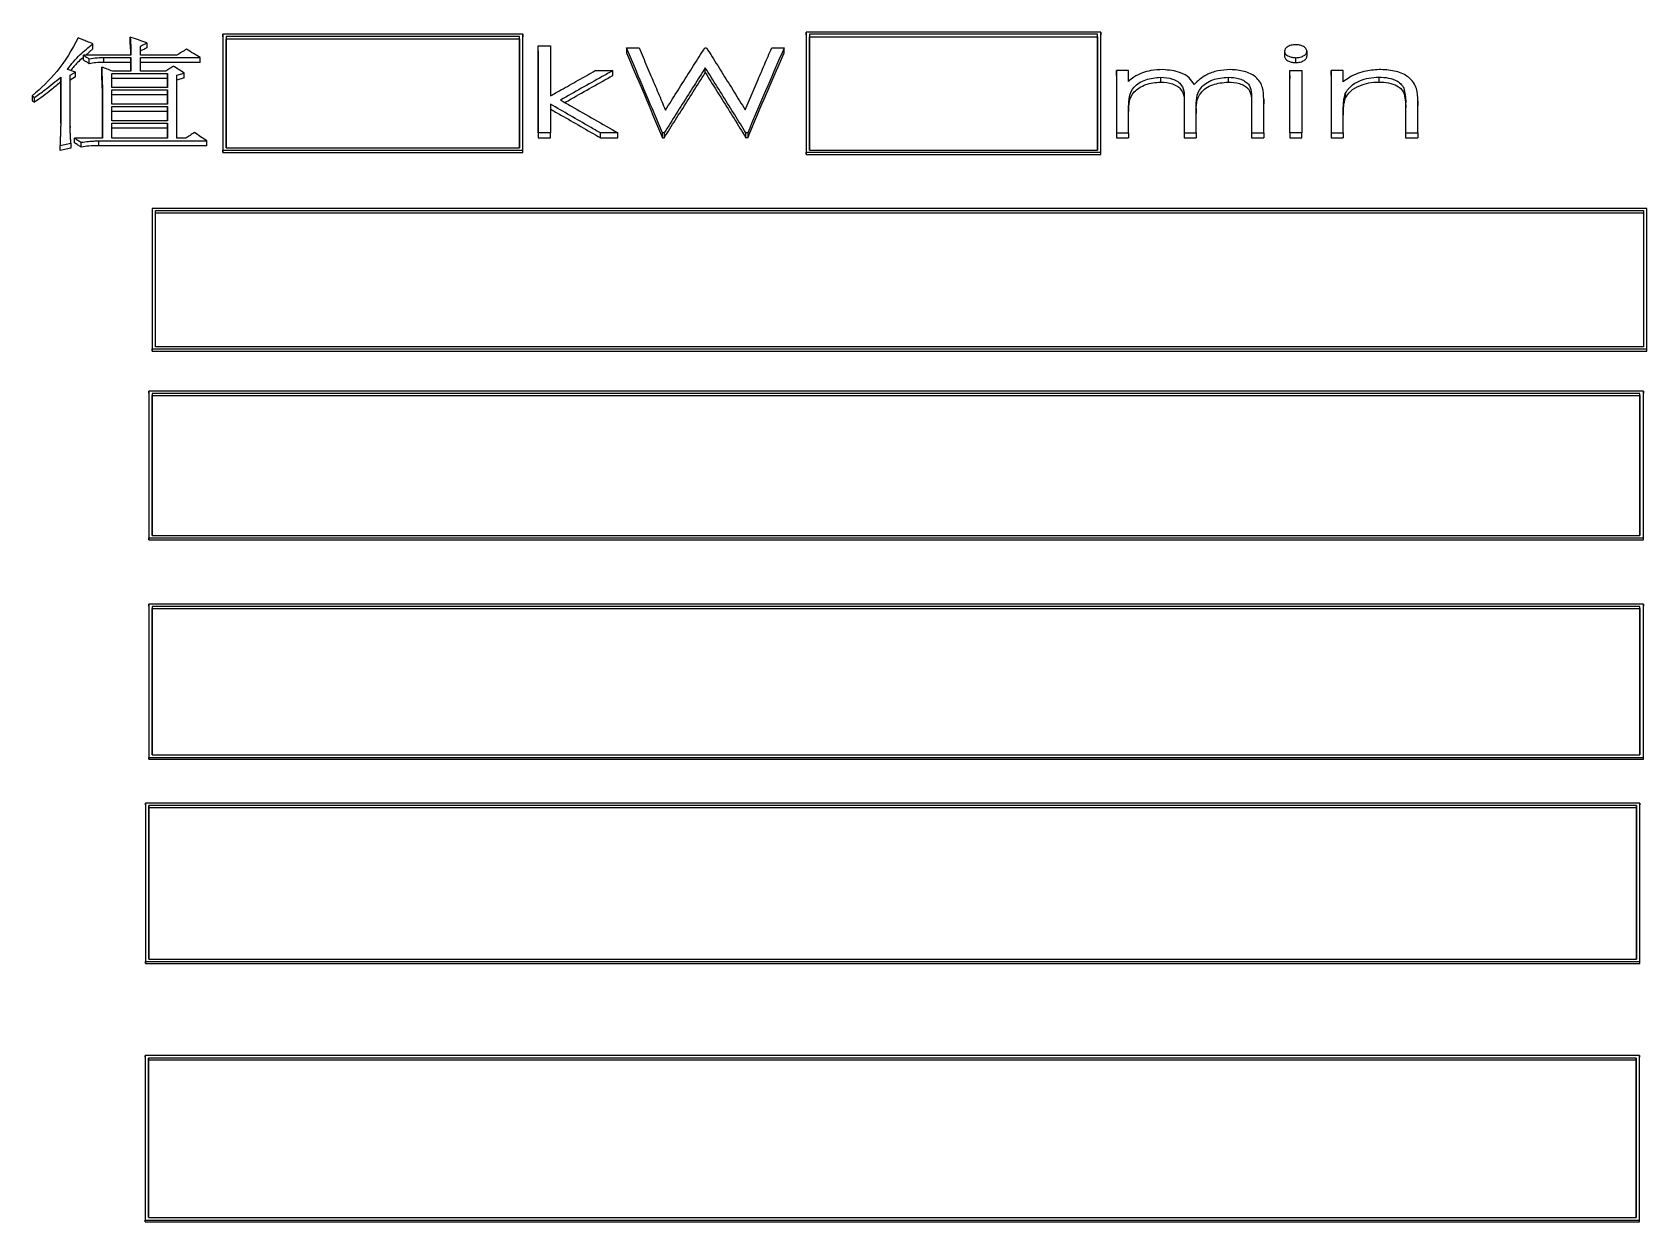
# Model space of a CAD drawing. Header units: millimetres. Extents: x 2085 to 4229, y 754 to 2271.
# Drawn here: x 2603.17 to 2627.08, y 2078.25 to 2095.87 of the extents above; entities that cross this region are included whole.
import ezdxf

# ---------------------------------------------------------------- set-up
doc = ezdxf.new("R2010")
doc.units = ezdxf.units.MM

msp = doc.modelspace()

# ---------------------------------------------------------------- linework, layer by layer
at = {"color": 7, "linetype": 'Continuous', "lineweight": 25}
for p, q in [((2604.616, 2095.729), (2604.616, 2095.802)), ((2605.99, 2095.805), (2605.99, 2095.842)), ((2605.99, 2095.842), (2605.99, 2094.127)), ((2610.431, 2095.842), (2605.99, 2095.842)), ((2605.99, 2095.805), (2605.99, 2094.091)), ((2610.381, 2095.811), (2606.04, 2095.811)), ((2606.04, 2095.811), (2606.04, 2094.159)), ((2610.381, 2094.159), (2610.381, 2095.811)), ((2610.381, 2095.774), (2610.381, 2095.811)), ((2610.431, 2094.127), (2610.431, 2095.842)), ((2610.431, 2095.842), (2610.431, 2095.805)), ((2610.431, 2094.091), (2610.431, 2095.805)), ((2614.627, 2095.836), (2614.627, 2095.873)), ((2614.627, 2095.873), (2614.627, 2094.095)), ((2618.99, 2095.872), (2614.627, 2095.873)), ((2614.627, 2095.836), (2614.627, 2094.059)), ((2618.94, 2095.842), (2614.677, 2095.842)), ((2614.677, 2095.842), (2614.677, 2094.127)), ((2614.677, 2094.127), (2614.677, 2095.805)), ((2614.677, 2095.805), (2618.94, 2095.805)), ((2618.94, 2094.127), (2618.94, 2095.842)), ((2618.94, 2095.805), (2618.94, 2095.842)), ((2618.94, 2095.805), (2618.94, 2094.127)), ((2618.99, 2094.095), (2618.99, 2095.872)), ((2618.99, 2095.872), (2618.99, 2095.836)), ((2618.99, 2094.059), (2618.99, 2095.836)), ((2604.065, 2095.629), (2603.958, 2095.533)), ((2604.065, 2095.629), (2604.065, 2095.701)), ((2604.768, 2095.533), (2604.768, 2095.668)), ((2604.865, 2095.715), (2604.865, 2095.642)), ((2606.04, 2094.159), (2606.04, 2095.774)), ((2606.04, 2095.774), (2610.381, 2095.774)), ((2610.381, 2095.774), (2610.381, 2094.159)), ((2610.659, 2094.38), (2610.659, 2095.672)), ((2610.659, 2095.599), (2610.659, 2095.672)), ((2610.659, 2095.672), (2610.839, 2095.672)), ((2610.659, 2095.599), (2610.659, 2094.309)), ((2610.839, 2095.672), (2610.839, 2094.929)), ((2611.967, 2095.64), (2611.967, 2095.567)), ((2611.967, 2095.64), (2612.152, 2095.64)), ((2613.126, 2095.64), (2613.152, 2095.64)), ((2614.117, 2095.64), (2614.3, 2095.64)), ((2614.3, 2095.567), (2614.3, 2095.64)), ((2621.711, 2095.591), (2621.711, 2095.519)), ((2622.044, 2095.591), (2622.044, 2095.519)), ((2604.627, 2095.533), (2603.924, 2095.533)), ((2603.924, 2095.46), (2603.924, 2095.533)), ((2604.011, 2095.407), (2604.011, 2095.479)), ((2604.195, 2095.285), (2604.195, 2095.357)), ((2604.227, 2095.499), (2604.627, 2095.499)), ((2604.227, 2095.427), (2604.227, 2095.499)), ((2604.627, 2095.427), (2604.227, 2095.427)), ((2604.627, 2095.499), (2604.627, 2095.296)), ((2604.627, 2095.427), (2604.627, 2095.499)), ((2604.627, 2095.296), (2604.627, 2095.427)), ((2605.309, 2095.533), (2604.768, 2095.533)), ((2604.768, 2095.499), (2605.655, 2095.499)), ((2604.768, 2095.296), (2604.768, 2095.499)), ((2605.655, 2095.427), (2604.768, 2095.427)), ((2605.655, 2095.427), (2605.655, 2095.499)), ((2613.134, 2095.274), (2613.134, 2095.346)), ((2621.876, 2095.496), (2621.876, 2095.424)), ((2603.589, 2095.208), (2603.589, 2094.525)), ((2603.589, 2095.136), (2603.589, 2095.208)), ((2603.589, 2094.525), (2603.589, 2095.136)), ((2603.729, 2095.235), (2603.805, 2095.283)), ((2603.729, 2094.552), (2603.729, 2095.235)), ((2603.805, 2095.211), (2603.729, 2095.163)), ((2603.805, 2095.211), (2603.805, 2095.283)), ((2604.205, 2095.072), (2604.205, 2094.304)), ((2604.205, 2095), (2604.205, 2095.072)), ((2604.346, 2095.262), (2605.168, 2095.262)), ((2604.346, 2095.052), (2604.346, 2095.262)), ((2605.168, 2095.19), (2604.346, 2095.19)), ((2604.627, 2095.296), (2604.357, 2095.296)), ((2605.146, 2095.296), (2604.768, 2095.296)), ((2605.168, 2095.262), (2605.168, 2095.052)), ((2605.168, 2095.19), (2605.168, 2095.262)), ((2605.168, 2095.052), (2605.168, 2095.19)), ((2605.309, 2094.304), (2605.309, 2095.235)), ((2605.417, 2095.197), (2605.309, 2095.163)), ((2605.417, 2095.197), (2605.417, 2095.269)), ((2611.504, 2095.304), (2611.762, 2095.304)), ((2611.762, 2095.232), (2611.762, 2095.304)), ((2619.223, 2095.304), (2619.223, 2094.38)), ((2619.223, 2095.231), (2619.223, 2095.304)), ((2619.403, 2095.304), (2619.223, 2095.304)), ((2619.223, 2095.231), (2619.223, 2094.309)), ((2619.403, 2095.144), (2619.403, 2095.304)), ((2619.876, 2095.207), (2619.876, 2095.135)), ((2620.877, 2095.207), (2620.877, 2095.135)), ((2621.788, 2094.38), (2621.788, 2095.304)), ((2621.788, 2095.231), (2621.788, 2095.304)), ((2621.788, 2095.304), (2621.967, 2095.304)), ((2621.788, 2095.231), (2621.788, 2095.19)), ((2621.967, 2095.304), (2621.967, 2094.38)), ((2622.403, 2095.304), (2622.403, 2094.38)), ((2622.403, 2095.231), (2622.403, 2095.304)), ((2622.582, 2095.304), (2622.403, 2095.304)), ((2622.403, 2095.231), (2622.403, 2094.309)), ((2622.582, 2095.138), (2622.582, 2095.304)), ((2623.107, 2095.207), (2623.107, 2095.135)), ((2603.167, 2094.929), (2603.199, 2094.908)), ((2603.167, 2094.929), (2603.167, 2094.857)), ((2603.167, 2094.857), (2603.199, 2094.837)), ((2603.199, 2094.837), (2603.199, 2094.908)), ((2604.205, 2094.304), (2604.205, 2095)), ((2605.168, 2095.052), (2604.346, 2095.052)), ((2604.346, 2095.018), (2605.168, 2095.018)), ((2604.346, 2094.806), (2604.346, 2095.018)), ((2605.168, 2094.946), (2604.346, 2094.946)), ((2605.168, 2095.018), (2605.168, 2094.806)), ((2605.168, 2094.946), (2605.168, 2095.018)), ((2605.168, 2094.806), (2605.168, 2094.946)), ((2620.223, 2094.852), (2620.223, 2094.38)), ((2620.223, 2094.852), (2620.223, 2094.78)), ((2621.223, 2094.883), (2621.223, 2094.38)), ((2621.223, 2094.883), (2621.223, 2094.811)), ((2621.403, 2094.38), (2621.403, 2094.882)), ((2621.403, 2094.882), (2621.403, 2094.811)), ((2622.61, 2094.964), (2622.61, 2094.892)), ((2623.484, 2095.026), (2623.484, 2094.954)), ((2623.685, 2094.79), (2623.685, 2094.862)), ((2623.685, 2094.38), (2623.685, 2094.854)), ((2623.685, 2094.854), (2623.685, 2094.782)), ((2605.168, 2094.806), (2604.346, 2094.806)), ((2604.346, 2094.772), (2605.168, 2094.772)), ((2604.346, 2094.559), (2604.346, 2094.772)), ((2605.168, 2094.7), (2604.346, 2094.7)), ((2605.168, 2094.772), (2605.168, 2094.559)), ((2605.168, 2094.7), (2605.168, 2094.772)), ((2605.168, 2094.559), (2605.168, 2094.7)), ((2610.839, 2094.808), (2610.839, 2094.38)), ((2619.403, 2094.38), (2619.403, 2094.771)), ((2619.403, 2094.771), (2619.403, 2094.699)), ((2620.223, 2094.78), (2620.223, 2094.309)), ((2620.403, 2094.38), (2620.403, 2094.741)), ((2620.403, 2094.741), (2620.403, 2094.67)), ((2621.223, 2094.811), (2621.223, 2094.309)), ((2622.582, 2094.725), (2622.582, 2094.653)), ((2622.582, 2094.38), (2622.582, 2094.716)), ((2622.582, 2094.716), (2622.582, 2094.644)), ((2623.505, 2094.816), (2623.505, 2094.38)), ((2623.505, 2094.816), (2623.505, 2094.745)), ((2623.505, 2094.745), (2623.505, 2094.309)), ((2603.729, 2094.481), (2603.729, 2094.461)), ((2605.168, 2094.559), (2604.346, 2094.559)), ((2604.346, 2094.525), (2605.168, 2094.525)), ((2604.346, 2094.304), (2604.346, 2094.525)), ((2605.168, 2094.453), (2604.346, 2094.453)), ((2605.168, 2094.525), (2605.168, 2094.304)), ((2605.168, 2094.453), (2605.168, 2094.525)), ((2605.168, 2094.304), (2605.168, 2094.453)), ((2610.659, 2094.38), (2610.659, 2094.309)), ((2610.839, 2094.38), (2610.659, 2094.38)), ((2610.839, 2094.309), (2610.839, 2094.38)), ((2611.581, 2094.309), (2611.581, 2094.38)), ((2611.839, 2094.38), (2611.581, 2094.38)), ((2611.839, 2094.309), (2611.839, 2094.38)), ((2612.499, 2094.309), (2612.499, 2094.38)), ((2612.525, 2094.38), (2612.499, 2094.38)), ((2612.525, 2094.38), (2612.525, 2094.309)), ((2613.735, 2094.309), (2613.735, 2094.38)), ((2613.761, 2094.38), (2613.735, 2094.38)), ((2613.761, 2094.38), (2613.761, 2094.309)), ((2619.223, 2094.38), (2619.223, 2094.309)), ((2619.223, 2094.38), (2619.403, 2094.38)), ((2619.403, 2094.38), (2619.403, 2094.309)), ((2620.223, 2094.38), (2620.223, 2094.309)), ((2620.223, 2094.38), (2620.403, 2094.38)), ((2620.403, 2094.38), (2620.403, 2094.309)), ((2621.223, 2094.38), (2621.223, 2094.309)), ((2621.223, 2094.38), (2621.403, 2094.38)), ((2621.403, 2094.38), (2621.403, 2094.309)), ((2621.788, 2094.38), (2621.788, 2094.309)), ((2621.967, 2094.38), (2621.788, 2094.38)), ((2621.788, 2094.357), (2621.788, 2094.309)), ((2621.967, 2094.309), (2621.967, 2094.38)), ((2622.403, 2094.38), (2622.403, 2094.309)), ((2622.403, 2094.38), (2622.582, 2094.38)), ((2622.582, 2094.38), (2622.582, 2094.309)), ((2623.505, 2094.38), (2623.505, 2094.309)), ((2623.505, 2094.38), (2623.685, 2094.38)), ((2623.685, 2094.38), (2623.685, 2094.309)), ((2603.578, 2094.193), (2603.74, 2094.228)), ((2603.578, 2094.123), (2603.578, 2094.193)), ((2603.74, 2094.157), (2603.578, 2094.123)), ((2603.74, 2094.228), (2603.74, 2094.157)), ((2604.205, 2094.304), (2603.794, 2094.304)), ((2603.794, 2094.233), (2603.794, 2094.304)), ((2603.892, 2094.171), (2603.892, 2094.242)), ((2604.151, 2094.192), (2604.151, 2094.263)), ((2605.752, 2094.192), (2604.151, 2094.192)), ((2605.168, 2094.304), (2604.346, 2094.304)), ((2605.439, 2094.304), (2605.309, 2094.304)), ((2605.752, 2094.192), (2605.752, 2094.263)), ((2605.99, 2094.091), (2605.99, 2094.127)), ((2605.99, 2094.127), (2610.431, 2094.127)), ((2606.04, 2094.159), (2610.381, 2094.159)), ((2610.431, 2094.091), (2610.431, 2094.127)), ((2610.659, 2094.309), (2610.839, 2094.309)), ((2611.581, 2094.309), (2611.839, 2094.309)), ((2612.499, 2094.309), (2612.525, 2094.309)), ((2613.761, 2094.309), (2613.735, 2094.309)), ((2614.677, 2094.127), (2618.94, 2094.127)), ((2619.223, 2094.309), (2619.403, 2094.309)), ((2620.223, 2094.309), (2620.403, 2094.309)), ((2621.223, 2094.309), (2621.403, 2094.309)), ((2621.788, 2094.309), (2621.967, 2094.309)), ((2622.403, 2094.309), (2622.582, 2094.309)), ((2623.505, 2094.309), (2623.685, 2094.309)), ((2605.99, 2094.091), (2610.431, 2094.091)), ((2614.627, 2094.059), (2614.627, 2094.095)), ((2614.627, 2094.095), (2618.99, 2094.095)), ((2614.627, 2094.059), (2618.99, 2094.059)), ((2618.99, 2094.059), (2618.99, 2094.095)), ((2604.942, 2093.263), (2604.942, 2093.228)), ((2627.075, 2093.263), (2604.942, 2093.263)), ((2604.992, 2093.231), (2627.025, 2093.231)), ((2604.992, 2093.196), (2627.025, 2093.196)), ((2627.025, 2093.231), (2627.025, 2093.196)), ((2627.075, 2093.228), (2627.075, 2093.263)), ((2627.075, 2091.146), (2627.075, 2093.228)), ((2604.942, 2092.188), (2604.942, 2091.53)), ((2604.942, 2091.435), (2604.942, 2091.147)), ((2604.942, 2091.147), (2604.942, 2091.18)), ((2604.942, 2091.18), (2627.075, 2091.18)), ((2604.942, 2091.147), (2627.075, 2091.146)), ((2627.025, 2091.214), (2604.992, 2091.214)), ((2627.075, 2091.146), (2627.075, 2091.18)), ((2604.892, 2090.523), (2604.892, 2090.556)), ((2627.025, 2090.556), (2604.892, 2090.556)), ((2627.025, 2090.556), (2627.025, 2090.523)), ((2626.975, 2090.522), (2604.942, 2090.522)), ((2604.942, 2090.522), (2604.942, 2090.489)), ((2604.942, 2090.489), (2626.975, 2090.489)), ((2626.975, 2090.489), (2626.975, 2090.522)), ((2627.025, 2088.351), (2627.025, 2090.523)), ((2604.892, 2088.652), (2604.892, 2088.351)), ((2604.892, 2088.351), (2604.892, 2088.382)), ((2604.892, 2088.382), (2627.025, 2088.382)), ((2604.942, 2088.417), (2626.975, 2088.417)), ((2627.025, 2088.351), (2627.025, 2088.382)), ((2604.892, 2088.351), (2627.025, 2088.351)), ((2627.025, 2087.398), (2604.892, 2087.398)), ((2604.892, 2087.367), (2604.892, 2087.398)), ((2626.975, 2087.362), (2604.942, 2087.363)), ((2604.942, 2087.363), (2604.942, 2087.332)), ((2604.942, 2087.332), (2626.975, 2087.332)), ((2626.975, 2087.332), (2626.975, 2087.362)), ((2627.025, 2087.398), (2627.025, 2087.367)), ((2627.025, 2085.1), (2627.025, 2087.367)), ((2604.892, 2085.413), (2604.892, 2085.1)), ((2604.892, 2085.129), (2627.025, 2085.129)), ((2604.892, 2085.1), (2604.892, 2085.129)), ((2604.892, 2085.1), (2627.025, 2085.1)), ((2604.942, 2085.166), (2626.975, 2085.166)), ((2627.025, 2085.1), (2627.025, 2085.129)), ((2626.975, 2084.452), (2604.842, 2084.452)), ((2604.842, 2084.423), (2604.842, 2084.452)), ((2604.842, 2084.423), (2604.842, 2082.076)), ((2626.925, 2084.415), (2604.892, 2084.415)), ((2604.892, 2084.386), (2604.892, 2084.415)), ((2604.892, 2084.386), (2626.925, 2084.386)), ((2626.925, 2084.415), (2626.925, 2084.386)), ((2626.975, 2084.452), (2626.975, 2084.423)), ((2626.975, 2082.685), (2626.975, 2084.423)), ((2626.975, 2082.076), (2626.975, 2082.496)), ((2604.842, 2082.103), (2626.975, 2082.103)), ((2604.842, 2082.076), (2604.842, 2082.103)), ((2604.842, 2082.076), (2626.975, 2082.076)), ((2604.892, 2082.141), (2626.925, 2082.141)), ((2626.975, 2082.076), (2626.975, 2082.103)), ((2626.97, 2080.712), (2604.837, 2080.712)), ((2604.837, 2080.686), (2604.837, 2080.712)), ((2604.837, 2080.686), (2604.837, 2078.248)), ((2626.92, 2080.674), (2604.887, 2080.674)), ((2604.887, 2080.647), (2604.887, 2080.674)), ((2604.887, 2080.647), (2626.92, 2080.647)), ((2626.92, 2080.674), (2626.92, 2080.647)), ((2626.97, 2080.712), (2626.97, 2080.686)), ((2626.97, 2078.248), (2626.97, 2080.686)), ((2604.837, 2078.273), (2626.97, 2078.273)), ((2604.837, 2078.248), (2604.837, 2078.273)), ((2604.837, 2078.248), (2626.97, 2078.248)), ((2604.887, 2078.312), (2626.92, 2078.312)), ((2626.97, 2078.248), (2626.97, 2078.273))]:
    msp.add_line(p, q, dxfattribs=at)
at = {"color": 7, "linetype": 'Continuous', "lineweight": 25, "flags": 128}
for points in [[(2603.805, 2095.283), (2603.76, 2095.298), (2603.723, 2095.311), (2603.686, 2095.323)], [(2605.309, 2095.235), (2605.363, 2095.252), (2605.417, 2095.269)], [(2604.151, 2094.263), (2604.746, 2094.263), (2605.752, 2094.263)]]:
    msp.add_lwpolyline(points, dxfattribs=at)
at = {"color": 7, "linetype": 'Continuous', "lineweight": 25}
for points, knots in [([(2603.848, 2095.789), (2603.754, 2095.618), (2603.584, 2095.311), (2603.295, 2095.046), (2603.167, 2094.929)], [0, 0, 0, 0, 0.556051, 1, 1, 1, 1]), ([(2604.065, 2095.701), (2604.036, 2095.713), (2603.985, 2095.733), (2603.913, 2095.763), (2603.87, 2095.78), (2603.848, 2095.789)], [0, 0, 0, 0, 0.402372, 0.701186, 1, 1, 1, 1]), ([(2604.616, 2095.802), (2604.618, 2095.777), (2604.623, 2095.728), (2604.626, 2095.638), (2604.627, 2095.573), (2604.627, 2095.533)], [0, 0, 0, 0, 0.276869, 0.553757, 1, 1, 1, 1]), ([(2604.865, 2095.715), (2604.824, 2095.729), (2604.741, 2095.758), (2604.658, 2095.788), (2604.616, 2095.802)], [0, 0, 0, 0, 0.499999, 1, 1, 1, 1]), ([(2603.686, 2095.323), (2603.745, 2095.399), (2603.852, 2095.535), (2603.999, 2095.65), (2604.065, 2095.701)], [0, 0, 0, 0, 0.5582906, 1, 1, 1, 1]), ([(2604.626, 2095.533), (2604.626, 2095.534), (2604.626, 2095.559), (2604.625, 2095.625), (2604.62, 2095.689), (2604.616, 2095.729)], [0, 0, 0, 0, 0.01134, 0.390566, 1, 1, 1, 1]), ([(2604.768, 2095.668), (2604.784, 2095.676), (2604.817, 2095.691), (2604.849, 2095.707), (2604.865, 2095.715)], [0, 0, 0, 0, 0.500001, 1, 1, 1, 1]), ([(2604.865, 2095.642), (2604.849, 2095.634), (2604.817, 2095.619), (2604.784, 2095.603), (2604.768, 2095.595)], [0, 0, 0, 0, 0.5, 1, 1, 1, 1]), ([(2605.449, 2095.621), (2605.426, 2095.606), (2605.379, 2095.577), (2605.332, 2095.548), (2605.309, 2095.533)], [0, 0, 0, 0, 0.499999, 1, 1, 1, 1]), ([(2605.655, 2095.499), (2605.621, 2095.519), (2605.552, 2095.56), (2605.484, 2095.6), (2605.449, 2095.621)], [0, 0, 0, 0, 0.5, 1, 1, 1, 1]), ([(2612.499, 2094.38), (2612.479, 2094.428), (2612.379, 2094.666), (2612.202, 2095.088), (2612.045, 2095.458), (2611.967, 2095.64)], [0, 0, 0, 0, 0.1124832, 0.5624214, 1, 1, 1, 1]), ([(2611.967, 2095.567), (2611.987, 2095.521), (2612.087, 2095.287), (2612.264, 2094.869), (2612.422, 2094.494), (2612.499, 2094.309)], [0, 0, 0, 0, 0.112618, 0.563095, 1, 1, 1, 1]), ([(2612.152, 2095.64), (2612.172, 2095.594), (2612.231, 2095.458), (2612.325, 2095.236), (2612.436, 2094.974), (2612.508, 2094.804), (2612.544, 2094.719)], [0, 0, 0, 0, 0.149662, 0.448988, 0.724491, 1, 1, 1, 1]), ([(2612.544, 2094.719), (2612.572, 2094.763), (2612.655, 2094.896), (2612.793, 2095.116), (2612.96, 2095.379), (2613.071, 2095.553), (2613.126, 2095.64)], [0, 0, 0, 0, 0.1429198, 0.4287597, 0.714377, 1, 1, 1, 1]), ([(2613.152, 2095.64), (2613.18, 2095.596), (2613.262, 2095.466), (2613.398, 2095.248), (2613.561, 2094.987), (2613.669, 2094.812), (2613.723, 2094.725)], [0, 0, 0, 0, 0.1441148, 0.4323449, 0.7161696, 1, 1, 1, 1]), ([(2613.723, 2094.725), (2613.743, 2094.771), (2613.802, 2094.91), (2613.898, 2095.132), (2614.009, 2095.391), (2614.081, 2095.557), (2614.117, 2095.64)], [0, 0, 0, 0, 0.150485, 0.451455, 0.725725, 1, 1, 1, 1]), ([(2614.3, 2095.64), (2614.28, 2095.593), (2614.179, 2095.36), (2613.999, 2094.942), (2613.84, 2094.566), (2613.761, 2094.38)], [0, 0, 0, 0, 0.112359, 0.561802, 1, 1, 1, 1]), ([(2613.761, 2094.309), (2613.781, 2094.357), (2613.882, 2094.595), (2614.062, 2095.017), (2614.222, 2095.385), (2614.3, 2095.567)], [0, 0, 0, 0, 0.112494, 0.562474, 1, 1, 1, 1]), ([(2621.876, 2095.688), (2621.853, 2095.686), (2621.807, 2095.683), (2621.752, 2095.658), (2621.717, 2095.627), (2621.713, 2095.603), (2621.711, 2095.591)], [0, 0, 0, 0, 0.2917, 0.575641, 0.790759, 1, 1, 1, 1]), ([(2621.711, 2095.591), (2621.714, 2095.577), (2621.721, 2095.547), (2621.769, 2095.517), (2621.822, 2095.499), (2621.858, 2095.497), (2621.876, 2095.496)], [0, 0, 0, 0, 0.2661054, 0.5434733, 0.769717, 1, 1, 1, 1]), ([(2622.044, 2095.591), (2622.04, 2095.606), (2622.034, 2095.637), (2621.985, 2095.667), (2621.932, 2095.685), (2621.895, 2095.687), (2621.876, 2095.688)], [0, 0, 0, 0, 0.266167, 0.543432, 0.769604, 1, 1, 1, 1]), ([(2621.876, 2095.496), (2621.9, 2095.497), (2621.946, 2095.5), (2622.001, 2095.525), (2622.038, 2095.556), (2622.042, 2095.58), (2622.044, 2095.591)], [0, 0, 0, 0, 0.291686, 0.575696, 0.790918, 1, 1, 1, 1]), ([(2603.909, 2095.489), (2603.885, 2095.468), (2603.818, 2095.411), (2603.767, 2095.347), (2603.735, 2095.307)], [0, 0, 0, 0, 0.373283, 1, 1, 1, 1]), ([(2603.924, 2095.533), (2603.939, 2095.524), (2603.967, 2095.506), (2603.996, 2095.488), (2604.011, 2095.479)], [0, 0, 0, 0, 0.4999996, 1, 1, 1, 1]), ([(2604.011, 2095.407), (2603.996, 2095.416), (2603.967, 2095.434), (2603.939, 2095.451), (2603.924, 2095.46)], [0, 0, 0, 0, 0.500002, 1, 1, 1, 1]), ([(2604.011, 2095.479), (2604.05, 2095.486), (2604.122, 2095.498), (2604.195, 2095.499), (2604.227, 2095.499)], [0, 0, 0, 0, 0.558835, 1, 1, 1, 1]), ([(2604.227, 2095.427), (2604.186, 2095.426), (2604.113, 2095.425), (2604.042, 2095.412), (2604.011, 2095.407)], [0, 0, 0, 0, 0.561085, 1, 1, 1, 1]), ([(2604.195, 2095.357), (2604.195, 2095.355), (2604.195, 2095.351), (2604.195, 2095.345), (2604.195, 2095.341), (2604.195, 2095.337), (2604.196, 2095.332), (2604.196, 2095.328), (2604.196, 2095.324), (2604.196, 2095.319), (2604.196, 2095.315), (2604.196, 2095.311), (2604.196, 2095.306), (2604.197, 2095.301), (2604.197, 2095.297), (2604.197, 2095.292), (2604.197, 2095.288), (2604.197, 2095.28), (2604.198, 2095.272), (2604.198, 2095.263), (2604.198, 2095.254), (2604.199, 2095.246), (2604.199, 2095.237), (2604.199, 2095.228), (2604.2, 2095.219), (2604.2, 2095.209), (2604.201, 2095.2), (2604.201, 2095.191), (2604.201, 2095.183), (2604.202, 2095.174), (2604.202, 2095.165), (2604.202, 2095.156), (2604.203, 2095.148), (2604.203, 2095.139), (2604.203, 2095.132), (2604.203, 2095.126), (2604.204, 2095.119), (2604.204, 2095.114), (2604.204, 2095.11), (2604.204, 2095.105), (2604.204, 2095.101), (2604.204, 2095.097), (2604.205, 2095.092), (2604.205, 2095.088), (2604.205, 2095.083), (2604.205, 2095.078), (2604.205, 2095.074), (2604.205, 2095.072)], [0, 0, 0, 0, 0.022858, 0.045716, 0.057145, 0.068574, 0.091432, 0.102861, 0.11429, 0.137148, 0.148577, 0.160006, 0.182864, 0.194293, 0.217151, 0.22858, 0.240009, 0.262867, 0.308583, 0.331441, 0.354299, 0.400015, 0.422873, 0.445731, 0.491447, 0.514305, 0.560021, 0.582879, 0.605737, 0.651453, 0.674311, 0.697169, 0.742885, 0.765743, 0.788601, 0.811459, 0.834317, 0.857175, 0.868604, 0.880033, 0.90289, 0.914319, 0.925748, 0.948606, 0.960035, 0.980018, 1, 1, 1, 1]), ([(2604.357, 2095.296), (2604.33, 2095.306), (2604.276, 2095.327), (2604.222, 2095.347), (2604.195, 2095.357)], [0, 0, 0, 0, 0.5, 1, 1, 1, 1]), ([(2605.255, 2095.371), (2605.237, 2095.358), (2605.201, 2095.334), (2605.165, 2095.309), (2605.146, 2095.296)], [0, 0, 0, 0, 0.499999, 1, 1, 1, 1]), ([(2605.417, 2095.269), (2605.39, 2095.286), (2605.336, 2095.32), (2605.282, 2095.354), (2605.255, 2095.371)], [0, 0, 0, 0, 0.4999992, 1, 1, 1, 1]), ([(2613.134, 2095.346), (2613.106, 2095.302), (2613.022, 2095.171), (2612.879, 2094.944), (2612.704, 2094.666), (2612.584, 2094.475), (2612.525, 2094.38)], [0, 0, 0, 0, 0.13729, 0.411869, 0.705931, 1, 1, 1, 1]), ([(2613.735, 2094.38), (2613.708, 2094.425), (2613.625, 2094.559), (2613.483, 2094.787), (2613.31, 2095.065), (2613.193, 2095.252), (2613.134, 2095.346)], [0, 0, 0, 0, 0.137552, 0.412656, 0.706324, 1, 1, 1, 1]), ([(2619.907, 2095.32), (2619.848, 2095.317), (2619.744, 2095.313), (2619.648, 2095.285), (2619.606, 2095.273)], [0, 0, 0, 0, 0.5624379, 1, 1, 1, 1]), ([(2620.372, 2095.098), (2620.351, 2095.133), (2620.307, 2095.204), (2620.147, 2095.298), (2619.999, 2095.311), (2619.907, 2095.32)], [0, 0, 0, 0, 0.269907, 0.547967, 1, 1, 1, 1]), ([(2620.908, 2095.32), (2620.845, 2095.316), (2620.721, 2095.308), (2620.522, 2095.238), (2620.428, 2095.151), (2620.372, 2095.098)], [0, 0, 0, 0, 0.288581, 0.57183, 1, 1, 1, 1]), ([(2621.403, 2094.882), (2621.402, 2094.94), (2621.399, 2095.054), (2621.309, 2095.212), (2621.119, 2095.305), (2620.979, 2095.315), (2620.908, 2095.32)], [0, 0, 0, 0, 0.270601, 0.542796, 0.767549, 1, 1, 1, 1]), ([(2621.711, 2095.519), (2621.714, 2095.504), (2621.721, 2095.474), (2621.769, 2095.444), (2621.822, 2095.426), (2621.858, 2095.424), (2621.876, 2095.424)], [0, 0, 0, 0, 0.2659349, 0.5432745, 0.7695921, 1, 1, 1, 1]), ([(2621.876, 2095.424), (2621.9, 2095.425), (2621.946, 2095.428), (2622.001, 2095.452), (2622.038, 2095.484), (2622.042, 2095.507), (2622.044, 2095.519)], [0, 0, 0, 0, 0.291838, 0.575901, 0.791061, 1, 1, 1, 1]), ([(2623.138, 2095.32), (2623.065, 2095.316), (2622.944, 2095.31), (2622.789, 2095.264), (2622.674, 2095.209), (2622.613, 2095.162), (2622.582, 2095.138)], [0, 0, 0, 0, 0.346759, 0.568511, 0.786179, 1, 1, 1, 1]), ([(2623.685, 2094.854), (2623.684, 2094.916), (2623.682, 2095.04), (2623.576, 2095.208), (2623.366, 2095.305), (2623.215, 2095.315), (2623.138, 2095.32)], [0, 0, 0, 0, 0.270301, 0.542249, 0.767594, 1, 1, 1, 1]), ([(2603.199, 2094.908), (2603.252, 2094.945), (2603.346, 2095.01), (2603.474, 2095.112), (2603.551, 2095.176), (2603.589, 2095.208)], [0, 0, 0, 0, 0.38007, 0.689866, 1, 1, 1, 1]), ([(2603.589, 2095.136), (2603.542, 2095.097), (2603.457, 2095.025), (2603.327, 2094.925), (2603.242, 2094.866), (2603.199, 2094.837)], [0, 0, 0, 0, 0.380303, 0.689878, 1, 1, 1, 1]), ([(2604.205, 2095), (2604.204, 2095.035), (2604.202, 2095.1), (2604.198, 2095.195), (2604.196, 2095.255), (2604.195, 2095.285)], [0, 0, 0, 0, 0.366196, 0.683098, 1, 1, 1, 1]), ([(2610.839, 2094.929), (2610.891, 2094.958), (2611.028, 2095.036), (2611.25, 2095.161), (2611.419, 2095.256), (2611.504, 2095.304)], [0, 0, 0, 0, 0.236113, 0.618056, 1, 1, 1, 1]), ([(2611.762, 2095.304), (2611.709, 2095.274), (2611.555, 2095.187), (2611.297, 2095.042), (2611.093, 2094.926), (2610.99, 2094.868)], [0, 0, 0, 0, 0.203788, 0.601893, 1, 1, 1, 1]), ([(2611.053, 2094.832), (2611.085, 2094.85), (2611.218, 2094.926), (2611.455, 2095.059), (2611.659, 2095.174), (2611.762, 2095.232)], [0, 0, 0, 0, 0.133273, 0.566636, 1, 1, 1, 1]), ([(2612.525, 2094.309), (2612.553, 2094.353), (2612.636, 2094.487), (2612.78, 2094.715), (2612.955, 2094.993), (2613.074, 2095.18), (2613.134, 2095.274)], [0, 0, 0, 0, 0.137439, 0.412318, 0.706156, 1, 1, 1, 1]), ([(2613.134, 2095.274), (2613.161, 2095.23), (2613.244, 2095.098), (2613.386, 2094.872), (2613.559, 2094.594), (2613.677, 2094.404), (2613.735, 2094.309)], [0, 0, 0, 0, 0.137702, 0.413107, 0.70655, 1, 1, 1, 1]), ([(2619.606, 2095.273), (2619.563, 2095.253), (2619.486, 2095.216), (2619.428, 2095.166), (2619.403, 2095.144)], [0, 0, 0, 0, 0.564241, 1, 1, 1, 1]), ([(2619.403, 2094.771), (2619.404, 2094.82), (2619.407, 2094.92), (2619.459, 2095.046), (2619.558, 2095.125), (2619.684, 2095.188), (2619.8, 2095.2), (2619.876, 2095.207)], [0, 0, 0, 0, 0.241257, 0.4833865, 0.613214, 0.7463276, 1, 1, 1, 1]), ([(2619.403, 2094.699), (2619.404, 2094.749), (2619.407, 2094.848), (2619.459, 2094.974), (2619.558, 2095.053), (2619.684, 2095.116), (2619.8, 2095.128), (2619.876, 2095.135)], [0, 0, 0, 0, 0.24113, 0.483163, 0.612992, 0.746152, 1, 1, 1, 1]), ([(2619.876, 2095.207), (2619.937, 2095.202), (2620.031, 2095.195), (2620.133, 2095.144), (2620.235, 2095.041), (2620.228, 2094.935), (2620.223, 2094.852)], [0, 0, 0, 0, 0.25507, 0.388384, 0.517307, 1, 1, 1, 1]), ([(2619.876, 2095.135), (2619.937, 2095.13), (2620.031, 2095.123), (2620.133, 2095.072), (2620.235, 2094.969), (2620.228, 2094.863), (2620.223, 2094.78)], [0, 0, 0, 0, 0.25526, 0.388622, 0.517537, 1, 1, 1, 1]), ([(2620.403, 2094.741), (2620.402, 2094.851), (2620.402, 2094.99), (2620.545, 2095.119), (2620.675, 2095.188), (2620.797, 2095.199), (2620.877, 2095.207)], [0, 0, 0, 0, 0.4822, 0.612023, 0.745366, 1, 1, 1, 1]), ([(2620.403, 2094.67), (2620.402, 2094.779), (2620.402, 2094.918), (2620.545, 2095.047), (2620.676, 2095.116), (2620.797, 2095.127), (2620.877, 2095.135)], [0, 0, 0, 0, 0.481974, 0.611795, 0.745183, 1, 1, 1, 1]), ([(2620.877, 2095.207), (2620.935, 2095.203), (2621.023, 2095.198), (2621.122, 2095.153), (2621.197, 2095.093), (2621.221, 2094.995), (2621.223, 2094.92), (2621.223, 2094.883)], [0, 0, 0, 0, 0.2547873, 0.3882784, 0.5177155, 0.7588147, 1, 1, 1, 1]), ([(2620.877, 2095.135), (2620.935, 2095.131), (2621.023, 2095.126), (2621.122, 2095.081), (2621.197, 2095.021), (2621.221, 2094.923), (2621.223, 2094.848), (2621.223, 2094.811)], [0, 0, 0, 0, 0.25497, 0.388514, 0.517951, 0.758942, 1, 1, 1, 1]), ([(2622.61, 2094.964), (2622.633, 2095.001), (2622.681, 2095.078), (2622.814, 2095.153), (2622.959, 2095.2), (2623.058, 2095.205), (2623.107, 2095.207)], [0, 0, 0, 0, 0.26849, 0.546604, 0.771529, 1, 1, 1, 1]), ([(2622.61, 2094.892), (2622.633, 2094.929), (2622.681, 2095.006), (2622.814, 2095.081), (2622.959, 2095.128), (2623.058, 2095.133), (2623.107, 2095.135)], [0, 0, 0, 0, 0.268346, 0.546438, 0.771424, 1, 1, 1, 1]), ([(2623.107, 2095.207), (2623.156, 2095.205), (2623.251, 2095.202), (2623.373, 2095.16), (2623.452, 2095.097), (2623.473, 2095.049), (2623.484, 2095.026)], [0, 0, 0, 0, 0.290858, 0.574718, 0.790004, 1, 1, 1, 1]), ([(2623.107, 2095.135), (2623.156, 2095.133), (2623.251, 2095.13), (2623.373, 2095.088), (2623.452, 2095.025), (2623.473, 2094.978), (2623.484, 2094.954)], [0, 0, 0, 0, 0.290991, 0.574913, 0.790139, 1, 1, 1, 1]), ([(2610.99, 2094.868), (2611.043, 2094.838), (2611.21, 2094.742), (2611.493, 2094.58), (2611.724, 2094.446), (2611.839, 2094.38)], [0, 0, 0, 0, 0.184797, 0.592397, 1, 1, 1, 1]), ([(2622.582, 2094.716), (2622.582, 2094.762), (2622.582, 2094.846), (2622.601, 2094.928), (2622.61, 2094.964)], [0, 0, 0, 0, 0.559824, 1, 1, 1, 1]), ([(2622.582, 2094.644), (2622.582, 2094.691), (2622.582, 2094.774), (2622.601, 2094.856), (2622.61, 2094.892)], [0, 0, 0, 0, 0.559817, 1, 1, 1, 1]), ([(2623.484, 2095.026), (2623.492, 2094.987), (2623.506, 2094.918), (2623.506, 2094.847), (2623.505, 2094.816)], [0, 0, 0, 0, 0.559954, 1, 1, 1, 1]), ([(2623.484, 2094.954), (2623.492, 2094.916), (2623.506, 2094.846), (2623.506, 2094.776), (2623.505, 2094.745)], [0, 0, 0, 0, 0.559958, 1, 1, 1, 1]), ([(2611.581, 2094.38), (2611.529, 2094.41), (2611.379, 2094.497), (2611.132, 2094.639), (2610.936, 2094.752), (2610.839, 2094.808)], [0, 0, 0, 0, 0.210801, 0.6054, 1, 1, 1, 1]), ([(2610.839, 2094.736), (2610.891, 2094.706), (2611.041, 2094.62), (2611.288, 2094.478), (2611.484, 2094.365), (2611.581, 2094.309)], [0, 0, 0, 0, 0.210912, 0.605455, 1, 1, 1, 1]), ([(2603.589, 2094.525), (2603.589, 2094.522), (2603.589, 2094.517), (2603.588, 2094.511), (2603.588, 2094.505), (2603.588, 2094.5), (2603.588, 2094.495), (2603.588, 2094.49), (2603.588, 2094.485), (2603.587, 2094.48), (2603.587, 2094.475), (2603.587, 2094.47), (2603.587, 2094.463), (2603.587, 2094.456), (2603.586, 2094.445), (2603.586, 2094.435), (2603.586, 2094.425), (2603.585, 2094.415), (2603.585, 2094.405), (2603.585, 2094.394), (2603.584, 2094.384), (2603.584, 2094.374), (2603.584, 2094.364), (2603.583, 2094.353), (2603.583, 2094.343), (2603.583, 2094.333), (2603.582, 2094.325), (2603.582, 2094.318), (2603.582, 2094.31), (2603.582, 2094.302), (2603.581, 2094.295), (2603.581, 2094.288), (2603.581, 2094.283), (2603.581, 2094.278), (2603.581, 2094.273), (2603.58, 2094.268), (2603.58, 2094.262), (2603.58, 2094.257), (2603.58, 2094.252), (2603.58, 2094.247), (2603.58, 2094.242), (2603.579, 2094.237), (2603.579, 2094.232), (2603.579, 2094.227), (2603.579, 2094.221), (2603.579, 2094.216), (2603.579, 2094.211), (2603.578, 2094.206), (2603.578, 2094.201), (2603.578, 2094.196), (2603.578, 2094.193)], [0, 0, 0, 0, 0.023174, 0.046349, 0.057936, 0.069523, 0.092698, 0.104285, 0.115872, 0.139047, 0.150634, 0.162221, 0.185396, 0.20857, 0.231745, 0.278094, 0.301268, 0.324442, 0.370791, 0.393966, 0.41714, 0.463489, 0.486664, 0.509838, 0.556187, 0.579362, 0.602536, 0.625711, 0.648885, 0.672059, 0.695234, 0.718408, 0.729996, 0.741583, 0.764757, 0.776345, 0.787932, 0.811106, 0.822693, 0.834281, 0.857455, 0.869042, 0.88063, 0.903804, 0.915391, 0.926979, 0.950153, 0.96174, 0.973327, 1, 1, 1, 1]), ([(2603.74, 2094.228), (2603.74, 2094.23), (2603.74, 2094.235), (2603.739, 2094.246), (2603.738, 2094.256), (2603.737, 2094.266), (2603.736, 2094.272), (2603.736, 2094.277), (2603.735, 2094.282), (2603.735, 2094.288), (2603.734, 2094.296), (2603.734, 2094.306), (2603.733, 2094.316), (2603.732, 2094.326), (2603.732, 2094.336), (2603.732, 2094.346), (2603.731, 2094.356), (2603.731, 2094.366), (2603.73, 2094.376), (2603.73, 2094.387), (2603.73, 2094.397), (2603.73, 2094.407), (2603.73, 2094.417), (2603.729, 2094.427), (2603.729, 2094.437), (2603.729, 2094.447), (2603.729, 2094.454), (2603.729, 2094.462), (2603.729, 2094.468), (2603.729, 2094.475), (2603.729, 2094.48), (2603.729, 2094.485), (2603.729, 2094.49), (2603.729, 2094.495), (2603.729, 2094.5), (2603.729, 2094.505), (2603.729, 2094.51), (2603.729, 2094.515), (2603.729, 2094.52), (2603.729, 2094.525), (2603.729, 2094.53), (2603.729, 2094.535), (2603.729, 2094.54), (2603.729, 2094.546), (2603.729, 2094.55), (2603.729, 2094.552)], [0, 0, 0, 0, 0.0232736, 0.0465473, 0.0930947, 0.1163684, 0.1396421, 0.151279, 0.1629158, 0.1861895, 0.2094632, 0.2327369, 0.2792845, 0.3025582, 0.3258319, 0.3723795, 0.3956532, 0.4189269, 0.4654744, 0.4887481, 0.5120218, 0.5585692, 0.5818429, 0.6051166, 0.651664, 0.6749377, 0.6982114, 0.7214851, 0.7447588, 0.7563956, 0.7796693, 0.7913062, 0.802943, 0.8262167, 0.8378536, 0.8494904, 0.8727641, 0.8844009, 0.8960378, 0.9193114, 0.9309483, 0.9425851, 0.9658588, 0.9774957, 1, 1, 1, 1]), ([(2605.568, 2094.387), (2605.547, 2094.373), (2605.503, 2094.345), (2605.46, 2094.318), (2605.439, 2094.304)], [0, 0, 0, 0, 0.499999, 1, 1, 1, 1]), ([(2605.752, 2094.263), (2605.722, 2094.283), (2605.66, 2094.325), (2605.599, 2094.366), (2605.568, 2094.387)], [0, 0, 0, 0, 0.5, 1, 1, 1, 1]), ([(2603.794, 2094.304), (2603.811, 2094.294), (2603.843, 2094.273), (2603.875, 2094.252), (2603.892, 2094.242)], [0, 0, 0, 0, 0.499999, 1, 1, 1, 1]), ([(2603.892, 2094.171), (2603.875, 2094.181), (2603.843, 2094.202), (2603.811, 2094.223), (2603.794, 2094.233)], [0, 0, 0, 0, 0.500001, 1, 1, 1, 1]), ([(2603.892, 2094.242), (2603.928, 2094.247), (2603.989, 2094.256), (2604.076, 2094.262), (2604.126, 2094.262), (2604.151, 2094.263)], [0, 0, 0, 0, 0.425218, 0.711978, 1, 1, 1, 1]), ([(2604.151, 2094.192), (2604.102, 2094.191), (2604.015, 2094.189), (2603.929, 2094.177), (2603.892, 2094.171)], [0, 0, 0, 0, 0.560746, 1, 1, 1, 1]), ([(2604.942, 2093.263), (2604.942, 2093.058), (2604.942, 2092.647), (2604.942, 2091.954), (2604.942, 2091.461), (2604.942, 2091.18)], [0, 0, 0, 0, 0.300081, 0.600162, 1, 1, 1, 1]), ([(2604.992, 2091.214), (2604.992, 2091.425), (2604.992, 2091.847), (2604.992, 2092.521), (2604.992, 2092.978), (2604.992, 2093.231)], [0, 0, 0, 0, 0.3099206, 0.6198411, 1, 1, 1, 1]), ([(2604.992, 2091.214), (2604.992, 2091.373), (2604.992, 2091.702), (2604.992, 2092.366), (2604.992, 2092.864), (2604.992, 2093.196)], [0, 0, 0, 0, 0.237543, 0.491754, 1, 1, 1, 1]), ([(2627.025, 2093.231), (2627.025, 2093.025), (2627.025, 2092.614), (2627.025, 2091.943), (2627.025, 2091.473), (2627.025, 2091.214)], [0, 0, 0, 0, 0.309921, 0.619843, 1, 1, 1, 1]), ([(2627.025, 2093.196), (2627.025, 2093.03), (2627.025, 2092.699), (2627.025, 2092.041), (2627.025, 2091.542), (2627.025, 2091.214)], [0, 0, 0, 0, 0.254228, 0.508455, 1, 1, 1, 1]), ([(2627.075, 2091.18), (2627.075, 2091.391), (2627.075, 2091.814), (2627.075, 2092.51), (2627.075, 2092.989), (2627.075, 2093.263)], [0, 0, 0, 0, 0.3000816, 0.6001632, 1, 1, 1, 1]), ([(2604.892, 2090.556), (2604.892, 2090.341), (2604.892, 2089.912), (2604.892, 2089.189), (2604.892, 2088.676), (2604.892, 2088.382)], [0, 0, 0, 0, 0.300081, 0.600162, 1, 1, 1, 1]), ([(2627.025, 2088.382), (2627.025, 2088.603), (2627.025, 2089.043), (2627.025, 2089.769), (2627.025, 2090.27), (2627.025, 2090.556)], [0, 0, 0, 0, 0.300082, 0.600163, 1, 1, 1, 1]), ([(2604.942, 2090.522), (2604.942, 2090.307), (2604.942, 2089.878), (2604.942, 2089.177), (2604.942, 2088.687), (2604.942, 2088.417)], [0, 0, 0, 0, 0.309921, 0.619841, 1, 1, 1, 1]), ([(2604.942, 2088.417), (2604.942, 2088.584), (2604.942, 2088.929), (2604.942, 2089.622), (2604.942, 2090.142), (2604.942, 2090.489)], [0, 0, 0, 0, 0.238721, 0.492538, 1, 1, 1, 1]), ([(2626.975, 2088.417), (2626.975, 2088.637), (2626.975, 2089.078), (2626.975, 2089.78), (2626.975, 2090.258), (2626.975, 2090.522)], [0, 0, 0, 0, 0.309921, 0.619843, 1, 1, 1, 1]), ([(2626.975, 2090.489), (2626.975, 2090.316), (2626.975, 2089.97), (2626.975, 2089.282), (2626.975, 2088.761), (2626.975, 2088.417)], [0, 0, 0, 0, 0.253832, 0.507664, 1, 1, 1, 1]), ([(2604.892, 2087.398), (2604.892, 2087.174), (2604.892, 2086.725), (2604.892, 2085.97), (2604.892, 2085.435), (2604.892, 2085.129)], [0, 0, 0, 0, 0.300081, 0.600162, 1, 1, 1, 1]), ([(2604.942, 2087.363), (2604.942, 2087.138), (2604.942, 2086.689), (2604.942, 2085.958), (2604.942, 2085.447), (2604.942, 2085.166)], [0, 0, 0, 0, 0.309921, 0.619841, 1, 1, 1, 1]), ([(2604.942, 2085.166), (2604.942, 2085.341), (2604.942, 2085.701), (2604.942, 2086.426), (2604.942, 2086.969), (2604.942, 2087.332)], [0, 0, 0, 0, 0.239926, 0.493342, 1, 1, 1, 1]), ([(2626.975, 2085.166), (2626.975, 2085.395), (2626.975, 2085.854), (2626.975, 2086.587), (2626.975, 2087.087), (2626.975, 2087.362)], [0, 0, 0, 0, 0.309921, 0.619843, 1, 1, 1, 1]), ([(2626.975, 2087.332), (2626.975, 2087.151), (2626.975, 2086.789), (2626.975, 2086.069), (2626.975, 2085.525), (2626.975, 2085.166)], [0, 0, 0, 0, 0.253427, 0.506855, 1, 1, 1, 1]), ([(2627.025, 2085.129), (2627.025, 2085.359), (2627.025, 2085.818), (2627.025, 2086.575), (2627.025, 2087.099), (2627.025, 2087.398)], [0, 0, 0, 0, 0.300082, 0.600163, 1, 1, 1, 1]), ([(2604.842, 2084.452), (2604.842, 2084.219), (2604.842, 2083.754), (2604.842, 2082.972), (2604.842, 2082.419), (2604.842, 2082.103)], [0, 0, 0, 0, 0.300081, 0.600162, 1, 1, 1, 1]), ([(2604.892, 2084.415), (2604.892, 2084.183), (2604.892, 2083.717), (2604.892, 2082.96), (2604.892, 2082.432), (2604.892, 2082.141)], [0, 0, 0, 0, 0.309921, 0.619841, 1, 1, 1, 1]), ([(2604.892, 2082.141), (2604.892, 2082.323), (2604.892, 2082.696), (2604.892, 2083.448), (2604.892, 2084.011), (2604.892, 2084.386)], [0, 0, 0, 0, 0.240925, 0.494007, 1, 1, 1, 1]), ([(2626.925, 2082.141), (2626.925, 2082.378), (2626.925, 2082.853), (2626.925, 2083.612), (2626.925, 2084.13), (2626.925, 2084.415)], [0, 0, 0, 0, 0.309921, 0.619843, 1, 1, 1, 1]), ([(2626.925, 2084.386), (2626.925, 2084.199), (2626.925, 2083.824), (2626.925, 2083.078), (2626.925, 2082.514), (2626.925, 2082.141)], [0, 0, 0, 0, 0.253092, 0.506185, 1, 1, 1, 1]), ([(2626.975, 2082.103), (2626.975, 2082.34), (2626.975, 2082.815), (2626.975, 2083.599), (2626.975, 2084.142), (2626.975, 2084.452)], [0, 0, 0, 0, 0.300082, 0.600163, 1, 1, 1, 1]), ([(2604.837, 2080.712), (2604.837, 2080.471), (2604.837, 2079.987), (2604.837, 2079.175), (2604.837, 2078.601), (2604.837, 2078.273)], [0, 0, 0, 0, 0.300081, 0.600162, 1, 1, 1, 1]), ([(2604.887, 2080.674), (2604.887, 2080.432), (2604.887, 2079.949), (2604.887, 2079.162), (2604.887, 2078.614), (2604.887, 2078.312)], [0, 0, 0, 0, 0.309921, 0.619841, 1, 1, 1, 1]), ([(2604.887, 2078.312), (2604.887, 2078.502), (2604.887, 2078.891), (2604.887, 2079.672), (2604.887, 2080.257), (2604.887, 2080.647)], [0, 0, 0, 0, 0.242059, 0.494764, 1, 1, 1, 1]), ([(2626.92, 2078.312), (2626.92, 2078.558), (2626.92, 2079.051), (2626.92, 2079.839), (2626.92, 2080.377), (2626.92, 2080.674)], [0, 0, 0, 0, 0.309921, 0.619843, 1, 1, 1, 1]), ([(2626.92, 2080.647), (2626.92, 2080.453), (2626.92, 2080.063), (2626.92, 2079.287), (2626.92, 2078.7), (2626.92, 2078.312)], [0, 0, 0, 0, 0.252712, 0.505424, 1, 1, 1, 1]), ([(2626.97, 2078.273), (2626.97, 2078.519), (2626.97, 2079.012), (2626.97, 2079.826), (2626.97, 2080.39), (2626.97, 2080.712)], [0, 0, 0, 0, 0.3000817, 0.6001633, 1, 1, 1, 1])]:
    msp.add_open_spline(points, degree=3, knots=knots, dxfattribs=at)

doc.saveas('drawing.dxf')
